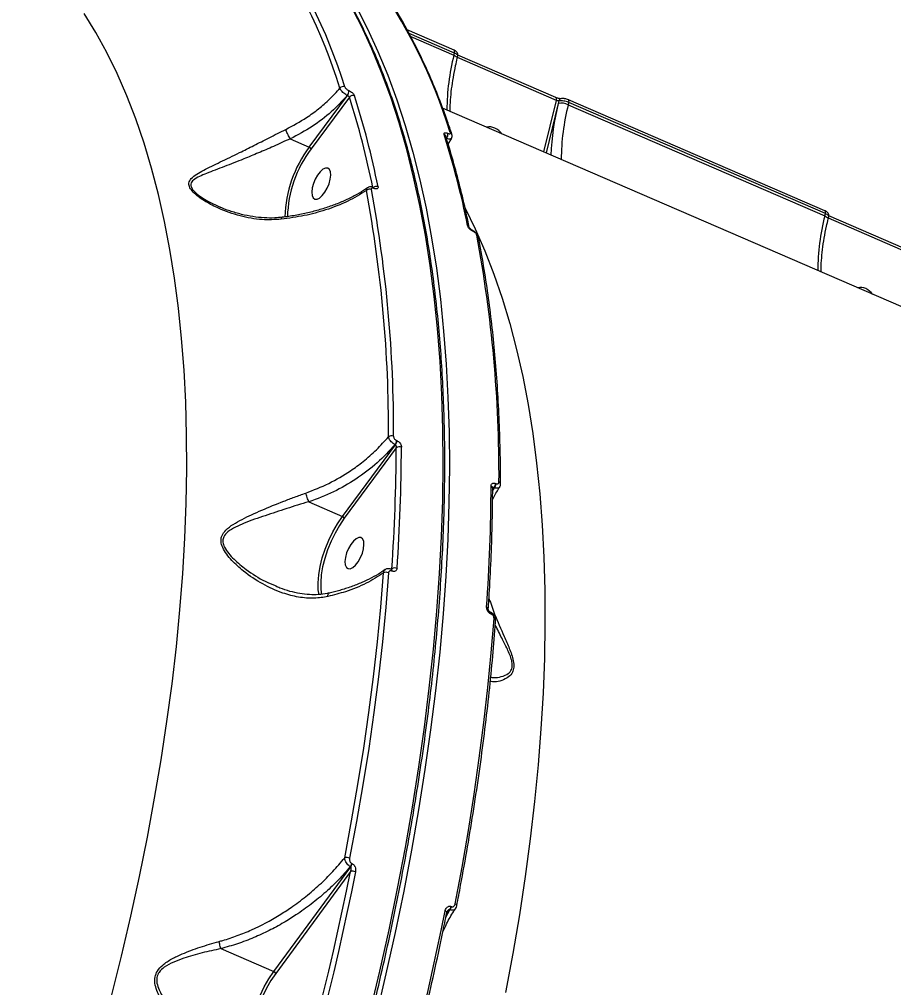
# Model space of a CAD drawing. Header units: millimetres. Extents: x -8092 to 6423, y -6886 to 5604.
# Drawn here: x 857.4 to 1090.9, y -2555 to -2296.5 of the extents above; entities that cross this region are included whole.
import ezdxf

# ---------------------------------------------------------------- set-up
doc = ezdxf.new("R2010")
doc.units = ezdxf.units.MM
for name, color, linetype in [('DIKOM_ОБЪЕКТ', 7, 'Continuous'), ('DIKOM_РАЗМЕР_ЗОНА', 7, 'Continuous'), ('DIKOM_РАЗМЕР_ОБЪЕКТА', 7, 'Continuous')]:
    doc.layers.add(name, color=color, linetype=linetype)
doc.styles.add('style1', font='arial.ttf', dxfattribs={"width": 0.8})
doc.dimstyles.new('1-50', dxfattribs={"dimtxt": 300, "dimasz": 200, "dimexe": 100, "dimexo": 0, "dimgap": 100, "dimtad": 1, "dimtxsty": 'style1', "dimcen": 200, "dimclrd": 7, "dimclre": 7, "dimclrt": 7, "dimadec": 1, "dimazin": 2, "dimtfac": 1, "dimtmove": 0, "dimatfit": 2, "dimfxl": 0, "dimlwd": 25, "dimlwe": 18, "dimarcsym": 0})

# ---------------------------------------------------------------- blocks, each defined once
blk = doc.blocks.new('*D9')
at = {"layer": 'Defpoints', "color": 0, "transparency": 16777216}
for p in [(-8092.06, -86.27), (4664.84, -1471.84), (4664.84, -6785.92)]:
    blk.add_point(p, dxfattribs=at)
at = {"layer": 'DIKOM_РАЗМЕР_ЗОНА', "color": 7, "lineweight": 18, "transparency": 16777216}
for p, q in [((-8092.06, -86.27), (-8092.06, -6885.92)), ((4664.84, -1471.84), (4664.84, -6885.92))]:
    blk.add_line(p, q, dxfattribs=at)
at = {"layer": 'DIKOM_РАЗМЕР_ЗОНА', "color": 7, "lineweight": 25, "transparency": 16777216}
blk.add_line((-7892.06, -6785.92), (4464.84, -6785.92), dxfattribs=at)
at = {"layer": 'DIKOM_РАЗМЕР_ЗОНА', "color": 7, "transparency": 16777216}
for points in [[(-7892.06, -6752.58), (-7892.06, -6819.25), (-8092.06, -6785.92)], [(4464.84, -6752.58), (4464.84, -6819.25), (4664.84, -6785.92)]]:
    blk.add_solid(points, dxfattribs=at)
at = {"layer": 'DIKOM_РАЗМЕР_ЗОНА', "color": 7, "transparency": 16777216, "insert": (-2159.84, -6532.75), "char_height": 300, "attachment_point": 5, "style": 'style1'}
blk.add_mtext('12760', dxfattribs=at)
blk = doc.blocks.new('*D10')
at = {"layer": 'Defpoints', "color": 0, "transparency": 16777216}
for p in [(-65.22, 5603.5), (2870.75, -5504.88), (6323.39, -5504.88)]:
    blk.add_point(p, dxfattribs=at)
at = {"layer": 'DIKOM_РАЗМЕР_ЗОНА', "color": 7, "lineweight": 18, "transparency": 16777216}
for p, q in [((-65.22, 5603.5), (6423.39, 5603.5)), ((2870.75, -5504.88), (6423.39, -5504.88))]:
    blk.add_line(p, q, dxfattribs=at)
at = {"layer": 'DIKOM_РАЗМЕР_ЗОНА', "color": 7, "lineweight": 25, "transparency": 16777216}
blk.add_line((6323.39, 5403.5), (6323.39, -5304.88), dxfattribs=at)
at = {"layer": 'DIKOM_РАЗМЕР_ЗОНА', "color": 7, "transparency": 16777216}
for points in [[(6290.06, 5403.5), (6356.72, 5403.5), (6323.39, 5603.5)], [(6290.06, -5304.88), (6356.72, -5304.88), (6323.39, -5504.88)]]:
    blk.add_solid(points, dxfattribs=at)
at = {"layer": 'DIKOM_РАЗМЕР_ЗОНА', "color": 7, "transparency": 16777216, "insert": (6070.22, 308.83), "char_height": 300, "attachment_point": 5, "rotation": 90, "style": 'style1'}
blk.add_mtext('11100', dxfattribs=at)
blk = doc.blocks.new('*D11')
at = {"layer": 'Defpoints', "color": 0, "transparency": 16777216}
for p in [(-6092.06, -310.77), (2568.27, -2361.54), (2568.27, -4925.78)]:
    blk.add_point(p, dxfattribs=at)
at = {"layer": 'DIKOM_РАЗМЕР_ОБЪЕКТА', "color": 7, "lineweight": 18, "transparency": 16777216}
for p, q in [((-6092.06, -310.77), (-6092.06, -5025.78)), ((2568.27, -2361.54), (2568.27, -5025.78))]:
    blk.add_line(p, q, dxfattribs=at)
at = {"layer": 'DIKOM_РАЗМЕР_ОБЪЕКТА', "color": 7, "lineweight": 25, "transparency": 16777216}
blk.add_line((-5892.06, -4925.78), (2368.27, -4925.78), dxfattribs=at)
at = {"layer": 'DIKOM_РАЗМЕР_ОБЪЕКТА', "color": 7, "transparency": 16777216}
for points in [[(-5892.06, -4892.44), (-5892.06, -4959.11), (-6092.06, -4925.78)], [(2368.27, -4892.44), (2368.27, -4959.11), (2568.27, -4925.78)]]:
    blk.add_solid(points, dxfattribs=at)
at = {"layer": 'DIKOM_РАЗМЕР_ОБЪЕКТА', "color": 7, "transparency": 16777216, "insert": (-2605.9, -4672.61), "char_height": 300, "attachment_point": 5, "style": 'style1'}
blk.add_mtext('8660', dxfattribs=at)
blk = doc.blocks.new('*D12')
at = {"layer": 'Defpoints', "color": 0, "transparency": 16777216}
for p in [(529.59, 4103.5), (2292.6, -3779.74), (5226.02, -3779.74)]:
    blk.add_point(p, dxfattribs=at)
at = {"layer": 'DIKOM_РАЗМЕР_ОБЪЕКТА', "color": 7, "lineweight": 18, "transparency": 16777216}
for p, q in [((529.59, 4103.5), (5326.02, 4103.5)), ((2292.6, -3779.74), (5326.02, -3779.74))]:
    blk.add_line(p, q, dxfattribs=at)
at = {"layer": 'DIKOM_РАЗМЕР_ОБЪЕКТА', "color": 7, "lineweight": 25, "transparency": 16777216}
blk.add_line((5226.02, 3903.5), (5226.02, -3579.74), dxfattribs=at)
at = {"layer": 'DIKOM_РАЗМЕР_ОБЪЕКТА', "color": 7, "transparency": 16777216}
for points in [[(5192.69, 3903.5), (5259.35, 3903.5), (5226.02, 4103.5)], [(5192.69, -3579.74), (5259.35, -3579.74), (5226.02, -3779.74)]]:
    blk.add_solid(points, dxfattribs=at)
at = {"layer": 'DIKOM_РАЗМЕР_ОБЪЕКТА', "color": 7, "transparency": 16777216, "insert": (4972.85, 245.42), "char_height": 300, "attachment_point": 5, "rotation": 90, "style": 'style1'}
blk.add_mtext('7880', dxfattribs=at)

msp = doc.modelspace()

# ---------------------------------------------------------------- linework, layer by layer
at = {"layer": 'DIKOM_ОБЪЕКТ', "color": 7, "linetype": 'Continuous', "lineweight": 15}
for p, q in [((973.467, -2304.701), (960.973, -2299.29)), ((973.588, -2305.449), (961.493, -2300.211)), ((961.934, -2301.072), (973.439, -2306.054)), ((973.439, -2306.054), (973.588, -2305.449)), ((974.346, -2306.871), (974.499, -2306.246)), ((1000.667, -2317.372), (974.508, -2306.043)), ((1000.787, -2318.119), (974.391, -2306.687)), ((945.325, -2315.441), (945.37, -2315.461)), ((934.782, -2330.582), (945.003, -2316.791)), ((945.522, -2317.231), (935.279, -2331.052)), ((945.003, -2316.791), (944.958, -2316.772)), ((997.417, -2331.862), (1000.787, -2318.119)), ((1001.289, -2318.905), (998.045, -2332.134)), ((1001.447, -2318.263), (1001.289, -2318.905)), ((1004.124, -2318.673), (1003.976, -2319.279)), ((1072.504, -2347.592), (1004.004, -2317.926)), ((1072.625, -2348.339), (1004.124, -2318.673)), ((1239.305, -2436.619), (970.413, -2320.167)), ((1003.976, -2319.279), (1072.476, -2348.945)), ((971.78, -2326.898), (971.826, -2326.918)), ((929.736, -2328.396), (934.782, -2330.582)), ((971.458, -2328.248), (971.413, -2328.229)), ((971.892, -2329.828), (972.843, -2328.234)), ((951.975, -2341.392), (951.909, -2341.364)), ((951.975, -2341.392), (951.984, -2341.396)), ((952.128, -2341.627), (952.062, -2341.598)), ((910.697, -2346.466), (910.988, -2346.609)), ((1072.476, -2348.945), (1072.625, -2348.339)), ((1073.383, -2349.762), (1073.536, -2349.136)), ((1099.824, -2361.01), (1073.428, -2349.578)), ((1099.704, -2360.262), (1073.545, -2348.934)), ((978.451, -2352.858), (978.385, -2352.83)), ((978.603, -2353.093), (978.538, -2353.064)), ((958.12, -2408.929), (958.186, -2408.958)), ((943.657, -2429.23), (957.79, -2410.062)), ((958.032, -2410.879), (944.155, -2429.699)), ((957.79, -2410.062), (957.724, -2410.034)), ((983.781, -2422.462), (984.266, -2421.528)), ((984.2, -2421.5), (983.786, -2422.062)), ((983.793, -2421.614), (983.792, -2421.589)), ((984.266, -2421.528), (984.2, -2421.5)), ((984.595, -2420.395), (984.661, -2420.424)), ((934.672, -2425.338), (943.657, -2429.23)), ((956.753, -2443.323), (956.707, -2443.304)), ((956.709, -2443.304), (956.854, -2443.184)), ((956.917, -2443.801), (956.872, -2443.782)), ((925.708, -2447.661), (925.951, -2447.765)), ((983.208, -2454.781), (983.162, -2454.761)), ((983.372, -2455.259), (983.327, -2455.239)), ((925.34, -2550.751), (945.887, -2522.758)), ((945.887, -2522.758), (945.802, -2522.721)), ((946.167, -2521.888), (946.252, -2521.925)), ((945.798, -2524.027), (925.838, -2551.22)), ((972.662, -2533.363), (972.747, -2533.4)), ((971.28, -2536.214), (972.383, -2534.232)), ((972.297, -2534.195), (971.458, -2535.339)), ((972.383, -2534.232), (972.297, -2534.195)), ((911.177, -2544.617), (925.34, -2550.751))]:
    msp.add_line(p, q, dxfattribs=at)
at = {"layer": 'DIKOM_ОБЪЕКТ', "color": 7, "linetype": 'Continuous', "lineweight": 15, "flags": 128}
for points in [[(951.001, -2561.823), (953.646, -2550.664), (956.107, -2539.575), (958.379, -2528.565), (960.462, -2517.644), (962.354, -2506.821), (964.053, -2496.105), (965.557, -2485.505), (966.866, -2475.029), (967.979, -2464.688), (968.893, -2454.489), (969.61, -2444.44), (970.128, -2434.552), (970.446, -2424.831), (970.564, -2415.286), (970.483, -2405.925), (970.202, -2396.756), (969.722, -2387.787), (969.042, -2379.025), (968.164, -2370.478), (967.089, -2362.152), (965.816, -2354.055), (964.348, -2346.194), (962.685, -2338.575), (960.83, -2331.205), (958.782, -2324.09), (956.545, -2317.235), (954.12, -2310.647), (951.509, -2304.331), (948.714, -2298.293), (945.738, -2292.538)], [(947.388, -2293.252), (950.365, -2299.008), (953.159, -2305.046), (955.77, -2311.362), (958.196, -2317.95), (960.433, -2324.804), (962.48, -2331.92), (964.336, -2339.29), (965.999, -2346.909), (967.467, -2354.77), (968.739, -2362.867), (969.815, -2371.193), (970.693, -2379.74), (971.372, -2388.502), (971.853, -2397.471), (972.134, -2406.64), (972.215, -2416.001), (972.096, -2425.546), (971.778, -2435.267), (971.261, -2445.155), (970.544, -2455.203), (969.629, -2465.403), (968.517, -2475.744), (967.208, -2486.219), (965.703, -2496.82), (964.004, -2507.536), (962.113, -2518.359), (960.03, -2529.28), (957.757, -2540.29), (955.297, -2551.379), (952.651, -2562.538)], [(881.956, -2557.346), (884.641, -2546.627), (887.142, -2535.97), (889.457, -2525.385), (891.582, -2514.882), (893.516, -2504.471), (895.258, -2494.161), (896.805, -2483.962), (898.157, -2473.884), (899.311, -2463.935), (900.268, -2454.126), (901.025, -2444.465), (901.583, -2434.96), (901.941, -2425.623), (902.098, -2416.459), (902.054, -2407.479), (901.81, -2398.691), (901.365, -2390.102), (900.721, -2381.722), (899.877, -2373.556), (898.834, -2365.614), (897.594, -2357.903), (896.157, -2350.429), (894.525, -2343.2), (892.7, -2336.223), (890.682, -2329.503), (888.475, -2323.048), (886.079, -2316.862), (883.498, -2310.953), (880.733, -2305.325), (877.788, -2299.984), (874.664, -2294.934)], [(973.439, -2306.054), (973.741, -2306.201), (973.992, -2306.354), (974.182, -2306.509), (974.303, -2306.66), (974.351, -2306.8), (974.346, -2306.871)], [(973.588, -2305.449), (973.621, -2305.277), (973.634, -2305.118), (973.627, -2304.977), (973.6, -2304.86), (973.553, -2304.771), (973.488, -2304.712), (973.467, -2304.701)], [(1000.787, -2318.119), (1000.821, -2317.947), (1000.834, -2317.787), (1000.827, -2317.646), (1000.799, -2317.529), (1000.751, -2317.439), (1000.686, -2317.381), (1000.667, -2317.372)], [(1004.124, -2318.673), (1004.158, -2318.502), (1004.171, -2318.343), (1004.163, -2318.202), (1004.136, -2318.085), (1004.089, -2317.995), (1004.024, -2317.936), (1003.999, -2317.924)], [(938.294, -2343.533), (938.994, -2342.635), (939.614, -2341.55), (940.103, -2340.367), (940.423, -2339.182), (940.547, -2338.09), (940.465, -2337.181), (940.184, -2336.527), (939.727, -2336.182), (939.13, -2336.173), (938.443, -2336.502), (937.72, -2337.142), (937.02, -2338.04), (936.4, -2339.125), (935.911, -2340.308), (935.591, -2341.493), (935.467, -2342.585), (935.549, -2343.494), (935.83, -2344.148), (936.287, -2344.493), (936.884, -2344.502), (937.572, -2344.173), (938.294, -2343.533)], [(976.448, -2346.869), (979.151, -2352.378), (981.732, -2358.288), (984.128, -2364.473), (986.335, -2370.928), (988.353, -2377.648), (990.178, -2384.626), (991.81, -2391.855), (993.247, -2399.328), (994.487, -2407.04), (995.53, -2414.982), (996.374, -2423.147), (997.018, -2431.528), (997.463, -2440.116), (997.707, -2448.905), (997.751, -2457.885), (997.594, -2467.048), (997.236, -2476.386), (996.678, -2485.89), (995.921, -2495.551), (994.964, -2505.361), (993.81, -2515.309), (992.458, -2525.388), (990.911, -2535.586), (989.169, -2545.896), (987.235, -2556.308)], [(1072.625, -2348.339), (1072.658, -2348.168), (1072.671, -2348.009), (1072.664, -2347.868), (1072.636, -2347.751), (1072.589, -2347.661), (1072.525, -2347.602), (1072.504, -2347.592)], [(1072.476, -2348.945), (1072.778, -2349.091), (1073.029, -2349.245), (1073.218, -2349.4), (1073.34, -2349.551), (1073.388, -2349.691), (1073.383, -2349.762)], [(937.406, -2450.153), (937.212, -2448.816), (937.16, -2446.913), (937.325, -2444.82), (937.704, -2442.586), (938.288, -2440.264), (939.063, -2437.908), (940.012, -2435.573), (941.111, -2433.313), (942.336, -2431.182), (943.657, -2429.23)], [(944.155, -2429.699), (942.874, -2431.592), (941.686, -2433.658), (940.62, -2435.849), (939.7, -2438.114), (938.948, -2440.398), (938.382, -2442.65), (938.015, -2444.815), (937.854, -2446.845), (937.905, -2448.691), (938.097, -2450.007)], [(947.17, -2442.181), (947.869, -2441.282), (948.489, -2440.198), (948.979, -2439.015), (949.298, -2437.83), (949.422, -2436.738), (949.34, -2435.829), (949.059, -2435.175), (948.602, -2434.83), (948.005, -2434.821), (947.318, -2435.15), (946.595, -2435.79), (945.895, -2436.689), (945.275, -2437.773), (944.786, -2438.956), (944.466, -2440.141), (944.342, -2441.233), (944.424, -2442.142), (944.705, -2442.796), (945.162, -2443.141), (945.759, -2443.149), (946.447, -2442.821), (947.17, -2442.181)], [(944.265, -2520.364), (946.116, -2510.527), (947.81, -2500.771), (949.347, -2491.103), (950.725, -2481.528), (951.945, -2472.054), (953.004, -2462.687), (953.902, -2453.434), (954.639, -2444.301)], [(955.983, -2444.252), (955.244, -2453.405), (954.344, -2462.679), (953.282, -2472.066), (952.06, -2481.561), (950.679, -2491.157), (949.138, -2500.847), (947.44, -2510.624), (945.586, -2520.483)], [(973.745, -2532.678), (975.599, -2522.82), (977.298, -2513.042), (978.838, -2503.352), (980.22, -2493.756), (981.442, -2484.261), (982.503, -2474.874), (983.404, -2465.6), (984.142, -2456.447)], [(936.025, -2566.723), (937.396, -2561.333), (938.725, -2555.955), (940.011, -2550.593), (941.255, -2545.245), (942.455, -2539.913), (943.613, -2534.599), (944.727, -2529.303), (945.798, -2524.027)], [(947.159, -2524.134), (946.086, -2529.424), (944.969, -2534.732), (943.808, -2540.059), (942.605, -2545.403), (941.358, -2550.764), (940.069, -2556.14), (938.737, -2561.529), (937.363, -2566.933)], [(974.19, -2533.126), (974.191, -2533.07), (974.163, -2532.99), (974.102, -2532.908), (974.01, -2532.827), (973.889, -2532.749), (973.745, -2532.678)], [(961.297, -2577.298), (962.671, -2571.895), (964.003, -2566.505), (965.292, -2561.129), (966.539, -2555.769), (967.742, -2550.424), (968.902, -2545.097), (970.019, -2539.789), (971.093, -2534.5)], [(971.538, -2534.945), (971.541, -2534.908), (971.519, -2534.826), (971.461, -2534.741), (971.368, -2534.656), (971.243, -2534.574), (971.093, -2534.5)], [(919.37, -2572.719), (919.163, -2572.006), (918.894, -2570.337), (918.842, -2568.434), (919.007, -2566.341), (919.386, -2564.107), (919.97, -2561.785), (920.745, -2559.429), (921.694, -2557.094), (922.793, -2554.835), (924.018, -2552.704), (925.34, -2550.751)], [(925.838, -2551.22), (924.556, -2553.113), (923.369, -2555.179), (922.302, -2557.37), (921.383, -2559.634), (920.631, -2561.919), (920.065, -2564.17), (919.697, -2566.336), (919.537, -2568.366), (919.587, -2570.211), (919.848, -2571.83), (920.313, -2573.184), (920.36, -2573.284)]]:
    msp.add_lwpolyline(points, dxfattribs=at)
at = {"layer": 'DIKOM_ОБЪЕКТ', "color": 7, "linetype": 'Continuous', "lineweight": 15}
for centre, radius, start, end in [((801.586, -2359.056), 148.155, 17.35938, 35.64394), ((802.589, -2358.82), 148.486, 17.35952, 35.64369), ((830.755, -2371.012), 148.478, 17.35909, 35.64412), ((1030.572, -2320.795), 59.003, 165.53302, 179.87699), ((943.887, -2315.607), 1.17, 68.74331, 139.82136), ((943.601, -2315.681), 1.74, 321.20193, 7.93631), ((943.647, -2315.701), 1.74, 321.20405, 7.92892), ((946.456, -2317.934), 1.168, 68.61051, 143.05995), ((727.305, -2386.547), 228.961, 11.34963, 17.62212), ((728.176, -2386.319), 229.476, 11.34947, 17.62279), ((1064.545, -2334.914), 65.25, 165.79732, 178.04832), ((1002.032, -2323.401), 4.557, 64.75219, 99.3829), ((1002.251, -2318.443), 0.824, 107.2485, 167.36264), ((1061.105, -2334.019), 59, 165.53263, 179.87715), ((970.057, -2327.138), 1.74, 321.20193, 7.93631), ((970.103, -2327.158), 1.74, 321.19623, 7.93674), ((972.199, -2327.388), 0.728, 19.10799, 68.16074), ((982.97, -2328.618), 3.433, 65.86694, 102.95343), ((982.391, -2329.767), 4.718, 35.67691, 65.1513), ((752.085, -2396.691), 229.502, 11.34982, 17.62244), ((970.548, -2327.885), 0.726, 18.96431, 68.27479), ((960.999, -2350.176), 32.729, 143.22642, 178.34476), ((960.399, -2349.939), 31.428, 143.06196, 178.655), ((950.924, -2343.046), 1.232, 68.11578, 135.20265), ((609.377, -2405.962), 346.592, 359.67728, 10.6046), ((609.968, -2405.827), 347.347, 359.67713, 10.6048), ((952.707, -2342.309), 1.237, 68.29096, 130.14256), ((951.767, -2341.623), 0.296, 4.80796, 60.78651), ((951.829, -2341.653), 0.3, 5.01687, 58.80176), ((1129.617, -2363.686), 59.012, 165.53453, 179.87617), ((976.854, -2352.174), 0.693, 12.85095, 69.40345), ((978.244, -2353.089), 0.295, 4.75272, 61.58864), ((978.308, -2353.118), 0.296, 4.79419, 60.57554), ((638.153, -2418.02), 347.322, 359.67672, 10.60521), ((979.297, -2354.749), 0.695, 13.47044, 69.35931), ((1082.007, -2371.509), 3.433, 65.86694, 102.95343), ((1081.587, -2372.465), 4.477, 34.86163, 65.96295), ((956.755, -2409.075), 1.405, 66.73613, 124.26804), ((956.098, -2408.829), 2.024, 323.46062, 357.15026), ((956.165, -2408.857), 2.023, 323.45718, 357.15369), ((466.468, -2409.128), 491.567, 356.02731, 359.79599), ((958.865, -2411.982), 1.383, 66.26843, 127.05658), ((466.572, -2408.959), 492.853, 356.02787, 359.7957), ((985.296, -2420.566), 0.612, 6.22401, 73.5985), ((490.506, -2419.324), 492.853, 356.02787, 359.7957), ((983.165, -2421.683), 0.631, 7.21073, 72.40555), ((982.574, -2420.295), 2.024, 323.46062, 357.15026), ((982.64, -2420.323), 2.023, 323.45718, 357.15369), ((943.314, -2430.093), 0.929, 25.1033, 68.31506), ((956.427, -2443.667), 0.459, 345.52142, 52.33152), ((956.476, -2443.686), 0.455, 345.35423, 53.04029), ((957.628, -2444.454), 1.487, 65.6563, 121.36578), ((955.362, -2445.653), 1.533, 66.09071, 118.09621), ((982.035, -2454.025), 0.578, 4.90757, 75.97957), ((982.886, -2455.124), 0.456, 345.39621, 52.93967), ((982.926, -2455.144), 0.461, 345.60861, 51.79331), ((983.998, -2457.011), 0.583, 5.38467, 75.66554), ((944.757, -2522.292), 1.99, 65.37876, 104.30513), ((944.04, -2521.453), 2.171, 324.2544, 348.42489), ((944.128, -2521.491), 2.168, 324.24363, 348.44942), ((946.336, -2525.884), 1.933, 64.79966, 106.14427), ((970.536, -2532.927), 2.17, 324.24558, 348.42165), ((970.623, -2532.965), 2.168, 324.24402, 348.43697), ((924.997, -2551.613), 0.928, 25.10164, 68.35265)]:
    msp.add_arc(centre, radius, start, end, dxfattribs=at)
for points, knots in [([(875.464, -2763.97), (876.377, -2762.188), (879.023, -2757.017), (883.321, -2748.387), (888.317, -2738.058), (893.195, -2727.648), (897.954, -2717.169), (902.59, -2706.627), (907.098, -2696.031), (911.476, -2685.387), (915.72, -2674.706), (919.828, -2663.993), (923.795, -2653.258), (927.62, -2642.508), (931.299, -2631.752), (934.83, -2620.997), (938.209, -2610.253), (941.434, -2599.525), (944.503, -2588.824), (947.414, -2578.156), (950.164, -2567.53), (952.752, -2556.954), (955.174, -2546.436), (957.43, -2535.983), (959.518, -2525.604), (961.436, -2515.306), (963.183, -2505.097), (964.756, -2494.985), (966.157, -2484.977), (967.382, -2475.08), (968.431, -2465.303), (969.304, -2455.652), (969.999, -2446.134), (970.517, -2436.757), (970.856, -2427.529), (971.016, -2418.454), (970.998, -2409.542), (970.8, -2400.797), (970.424, -2392.227), (969.869, -2383.839), (969.136, -2375.637), (968.226, -2367.63), (967.138, -2359.822), (965.873, -2352.219), (964.433, -2344.827), (962.819, -2337.652), (961.03, -2330.7), (959.07, -2323.975), (956.938, -2317.482), (954.638, -2311.228), (952.169, -2305.216), (949.535, -2299.451), (946.736, -2293.937), (943.776, -2288.68), (940.656, -2283.684), (937.381, -2278.948), (933.945, -2274.493), (930.858, -2270.829), (928.855, -2268.763), (928.106, -2267.99)], [0, 0, 0, 0, 0.0093745, 0.0271863, 0.0449982, 0.0628103, 0.0806223, 0.0984341, 0.1162461, 0.1340579, 0.1518697, 0.1696817, 0.1874938, 0.205306, 0.2231182, 0.2409305, 0.2587432, 0.2765562, 0.2943691, 0.3121826, 0.3299962, 0.34781, 0.3656246, 0.3834392, 0.4012543, 0.4190698, 0.4368861, 0.4547026, 0.4725197, 0.4903375, 0.5081561, 0.5259751, 0.5437949, 0.5616157, 0.5794368, 0.5972593, 0.6150822, 0.6329063, 0.6507312, 0.6685569, 0.6863837, 0.7042114, 0.7220397, 0.739869, 0.7576987, 0.7755291, 0.7933594, 0.8111899, 0.8290198, 0.8468486, 0.8646758, 0.8825006, 0.9003224, 0.9181399, 0.9359523, 0.9537586, 0.9715573, 0.9893479, 1, 1, 1, 1]), ([(972.887, -2327.146), (972.508, -2326.015), (971.409, -2322.733), (969.462, -2317.48), (966.989, -2311.474), (964.349, -2305.718), (961.545, -2300.213), (958.58, -2294.964), (955.51, -2290.065), (953.193, -2286.715), (951.932, -2285.005), (951.735, -2284.738)], [0, 0, 0, 0, 0.06883261, 0.19964167, 0.33044223, 0.46122743, 0.59198816, 0.72271873, 0.85341141, 0.97712084, 1, 1, 1, 1]), ([(974.498, -2306.249), (974.498, -2306.248), (974.559, -2306.118), (974.535, -2305.839), (974.434, -2305.493), (974.241, -2305.209), (973.953, -2304.952), (973.687, -2304.792), (973.489, -2304.713), (973.464, -2304.703)], [0, 0, 0, 0, 0.0015972, 0.2008893, 0.3621948, 0.518963, 0.6988333, 0.9624073, 1, 1, 1, 1]), ([(974.48, -2306.24), (974.49, -2306.226), (974.542, -2306.152), (974.416, -2305.963), (974.113, -2305.701), (973.763, -2305.533), (973.588, -2305.449)], [0, 0, 0, 0, 0.0719624, 0.3813307, 0.6906179, 1, 1, 1, 1]), ([(972.44, -2321.045), (972.439, -2320.956), (972.43, -2319.982), (972.525, -2318.006), (972.799, -2315.069), (973.254, -2311.991), (973.783, -2309.243), (974.193, -2307.517), (974.346, -2306.871)], [0, 0, 0, 0, 0.0214372, 0.2333912, 0.4458929, 0.65898, 0.8725591, 1, 1, 1, 1]), ([(928.544, -2325.84), (930.438, -2324.83), (933.523, -2323.185), (937.344, -2320.359), (940.354, -2317.762), (942.103, -2315.834), (942.993, -2314.852)], [0, 0, 0, 0, 0.3422118, 0.5572662, 0.7746068, 1, 1, 1, 1]), ([(944.958, -2316.772), (944.836, -2316.709), (944.531, -2316.551), (944.034, -2316.196), (943.546, -2315.741), (943.164, -2315.264), (943.05, -2314.99), (942.993, -2314.852)], [0, 0, 0, 0, 0.14239091, 0.35728355, 0.57165792, 0.78574375, 1, 1, 1, 1]), ([(944.311, -2314.517), (944.341, -2314.584), (944.401, -2314.719), (944.599, -2314.949), (944.85, -2315.168), (945.106, -2315.338), (945.262, -2315.412), (945.325, -2315.441)], [0, 0, 0, 0, 0.2143304, 0.4284589, 0.6429312, 0.8577075, 1, 1, 1, 1]), ([(945.37, -2315.461), (945.463, -2315.504), (945.696, -2315.614), (946.077, -2315.866), (946.454, -2316.194), (946.749, -2316.541), (946.838, -2316.744), (946.882, -2316.846)], [0, 0, 0, 0, 0.1407865, 0.3552881, 0.5700252, 0.7849313, 1, 1, 1, 1]), ([(944.958, -2316.772), (943.578, -2318.257), (940.785, -2321.265), (935.64, -2325.22), (931.716, -2327.331), (929.736, -2328.396)], [0, 0, 0, 0, 0.3257249, 0.6596821, 1, 1, 1, 1]), ([(945.522, -2317.231), (945.506, -2317.2), (945.473, -2317.137), (945.37, -2317.028), (945.241, -2316.923), (945.112, -2316.842), (945.034, -2316.806), (945.003, -2316.791)], [0, 0, 0, 0, 0.2152033, 0.4300019, 0.6447864, 0.8591844, 1, 1, 1, 1]), ([(1002.023, -2317.652), (1002.024, -2317.652), (1002.034, -2317.649), (1001.996, -2317.657), (1001.911, -2317.659), (1001.733, -2317.651), (1001.473, -2317.615), (1001.148, -2317.542), (1000.857, -2317.452), (1000.719, -2317.391), (1000.674, -2317.371)], [0, 0, 0, 0, 0.0058383, 0.0949975, 0.2005431, 0.3369432, 0.5006233, 0.6918397, 0.8977207, 1, 1, 1, 1]), ([(1001.447, -2318.263), (1001.414, -2318.265), (1001.35, -2318.268), (1001.205, -2318.248), (1001.044, -2318.21), (1000.899, -2318.165), (1000.819, -2318.132), (1000.787, -2318.119)], [0, 0, 0, 0, 0.2154488, 0.4306488, 0.6453382, 0.8596277, 1, 1, 1, 1]), ([(1004.124, -2318.673), (1003.998, -2318.622), (1003.679, -2318.493), (1003.092, -2318.329), (1002.441, -2318.216), (1001.848, -2318.183), (1001.581, -2318.236), (1001.447, -2318.263)], [0, 0, 0, 0, 0.1407337, 0.3554546, 0.5702681, 0.7851466, 1, 1, 1, 1]), ([(1003.13, -2317.672), (1003.044, -2317.653), (1002.733, -2317.586), (1002.364, -2317.558), (1002.092, -2317.656), (1002.014, -2317.685)], [0, 0, 0, 0, 0.2136997, 0.7745808, 1, 1, 1, 1]), ([(1003.997, -2317.929), (1003.835, -2317.862), (1003.557, -2317.746), (1003.255, -2317.694), (1003.13, -2317.672)], [0, 0, 0, 0, 0.58554038, 1, 1, 1, 1]), ([(927.292, -2349.85), (925.598, -2349.937), (921.906, -2350.124), (916.252, -2349.072), (911.234, -2347.323), (907.699, -2345.505), (905.538, -2344.096), (904.101, -2342.932), (903.022, -2341.707), (902.669, -2340.797), (902.678, -2339.851), (903.254, -2338.873), (904.707, -2337.799), (907.235, -2336.384), (911.015, -2334.577), (915.596, -2332.358), (920.006, -2330.156), (924.159, -2328.033), (927.044, -2326.59), (928.544, -2325.84)], [0, 0, 0, 0, 0.0790195, 0.1721792, 0.2680588, 0.3287289, 0.3610589, 0.3938989, 0.4223305, 0.4513179, 0.4599424, 0.4989916, 0.5446036, 0.5914348, 0.6876187, 0.7865807, 0.8546761, 0.9244451, 1, 1, 1, 1]), ([(929.731, -2328.393), (929.632, -2328.226), (929.434, -2327.891), (929.123, -2327.279), (928.845, -2326.672), (928.663, -2326.212), (928.577, -2325.955), (928.551, -2325.863), (928.544, -2325.84)], [0, 0, 0, 0, 0.2127363, 0.4254019, 0.6381242, 0.8507832, 0.9619003, 1, 1, 1, 1]), ([(970.816, -2327.211), (970.799, -2327.121), (970.765, -2326.942), (970.897, -2326.78), (971.149, -2326.724), (971.464, -2326.774), (971.69, -2326.863), (971.78, -2326.898)], [0, 0, 0, 0, 0.2150579, 0.430004, 0.6447246, 0.8592455, 1, 1, 1, 1]), ([(971.826, -2326.918), (971.886, -2326.942), (972.039, -2327.002), (972.25, -2327.034), (972.418, -2326.997), (972.505, -2326.89), (972.482, -2326.771), (972.47, -2326.712)], [0, 0, 0, 0, 0.1422459, 0.3570718, 0.5715272, 0.7856561, 1, 1, 1, 1]), ([(929.731, -2328.393), (929.73, -2328.393), (928.213, -2328.962), (925.391, -2330.366), (921.203, -2332.139), (916.775, -2333.994), (912.044, -2335.827), (908.129, -2337.263), (905.421, -2338.408), (903.871, -2339.261), (903.196, -2340.107), (903.15, -2340.871), (903.299, -2341.328), (903.747, -2342.041), (904.563, -2342.898), (906.004, -2343.976), (908.05, -2345.244), (909.68, -2345.997), (910.697, -2346.466)], [0, 0, 0, 0, 0.0000441, 0.1051301, 0.20098, 0.2991558, 0.4348061, 0.5739302, 0.6369002, 0.700926, 0.7519899, 0.7629846, 0.791417, 0.7999356, 0.8370173, 0.8808096, 0.92564, 1, 1, 1, 1]), ([(929.736, -2328.396), (929.735, -2328.396), (929.733, -2328.395), (929.732, -2328.393), (929.731, -2328.393)], [0, 0, 0, 0, 0.6131078, 1, 1, 1, 1]), ([(977.528, -2352.012), (977.262, -2350.732), (976.491, -2347.02), (975.078, -2341.046), (973.259, -2334.185), (971.905, -2329.816), (971.234, -2327.649)], [0, 0, 0, 0, 0.1498887, 0.4347995, 0.7197198, 1, 1, 1, 1]), ([(972.761, -2328.183), (972.731, -2328.238), (972.653, -2328.378), (972.322, -2328.446), (971.894, -2328.402), (971.583, -2328.292), (971.458, -2328.248)], [0, 0, 0, 0, 0.1971195, 0.4982395, 0.8000203, 1, 1, 1, 1]), ([(972.765, -2328.211), (972.775, -2328.2), (972.885, -2328.079), (972.954, -2327.773), (972.968, -2327.418), (972.901, -2327.227), (972.875, -2327.153)], [0, 0, 0, 0, 0.0397841, 0.4368648, 0.7820657, 1, 1, 1, 1]), ([(935.279, -2331.052), (935.276, -2331.041), (935.268, -2331.019), (935.24, -2330.96), (935.177, -2330.87), (935.062, -2330.756), (934.924, -2330.652), (934.83, -2330.605), (934.782, -2330.582)], [0, 0, 0, 0, 0.0703019, 0.1415008, 0.3561158, 0.5707735, 0.7854393, 1, 1, 1, 1]), ([(950.049, -2342.178), (948.452, -2343.164), (945.213, -2345.163), (939.514, -2347.354), (933.511, -2348.989), (929.381, -2349.561), (927.292, -2349.85)], [0, 0, 0, 0, 0.2625654, 0.5326641, 0.7636498, 1, 1, 1, 1]), ([(950.337, -2341.414), (949.998, -2341.657), (948.923, -2342.429), (946.847, -2343.611), (944.14, -2344.949), (941.209, -2346.142), (938.106, -2347.183), (934.856, -2348.064), (931.48, -2348.756), (929.029, -2349.172), (927.689, -2349.302), (927.535, -2349.317)], [0, 0, 0, 0, 0.06097, 0.1932064, 0.3256337, 0.4583065, 0.5909406, 0.7220967, 0.8528091, 0.9831252, 1, 1, 1, 1]), ([(950.049, -2342.178), (950.056, -2342.057), (950.07, -2341.785), (950.189, -2341.532), (950.333, -2341.464), (950.36, -2341.451)], [0, 0, 0, 0, 0.396112, 0.886987, 1, 1, 1, 1]), ([(951.909, -2341.372), (951.868, -2341.352), (951.623, -2341.232), (951.196, -2341.167), (950.693, -2341.223), (950.465, -2341.381), (950.377, -2341.441)], [0, 0, 0, 0, 0.0807989, 0.4902984, 0.8050792, 1, 1, 1, 1]), ([(952.062, -2341.598), (951.975, -2341.567), (951.8, -2341.503), (951.585, -2341.507), (951.434, -2341.584), (951.363, -2341.723), (951.377, -2341.848), (951.383, -2341.903)], [0, 0, 0, 0, 0.2040061, 0.4080462, 0.6135587, 0.8265884, 1, 1, 1, 1]), ([(952.14, -2341.444), (952.136, -2341.444), (952.128, -2341.444), (952.03, -2341.417), (951.924, -2341.37), (951.852, -2341.331), (951.83, -2341.318)], [0, 0, 0, 0, 0.2743556, 0.568615, 0.8672544, 1, 1, 1, 1]), ([(953.164, -2341.16), (953.174, -2341.245), (953.195, -2341.436), (953.085, -2341.647), (952.853, -2341.765), (952.525, -2341.77), (952.26, -2341.675), (952.128, -2341.627)], [0, 0, 0, 0, 0.17418531, 0.38957193, 0.59580786, 0.79784997, 1, 1, 1, 1]), ([(927.527, -2349.3), (926.877, -2349.373), (925.282, -2349.55), (922.684, -2349.498), (919.717, -2349.192), (916.64, -2348.578), (913.634, -2347.672), (911.622, -2346.955), (910.712, -2346.502), (910.686, -2346.489)], [0, 0, 0, 0, 0.1127603, 0.2764627, 0.4494624, 0.6306471, 0.8205453, 0.9947888, 1, 1, 1, 1]), ([(1073.535, -2349.14), (1073.535, -2349.139), (1073.595, -2349.009), (1073.572, -2348.729), (1073.471, -2348.384), (1073.278, -2348.1), (1072.989, -2347.843), (1072.724, -2347.683), (1072.526, -2347.604), (1072.501, -2347.594)], [0, 0, 0, 0, 0.0016043, 0.2009934, 0.3621878, 0.5189576, 0.69883, 0.9624068, 1, 1, 1, 1]), ([(927.292, -2349.85), (927.301, -2349.799), (927.325, -2349.651), (927.396, -2349.443), (927.472, -2349.306), (927.532, -2349.334), (927.536, -2349.336)], [0, 0, 0, 0, 0.1673196, 0.4858869, 0.9625688, 1, 1, 1, 1]), ([(1071.476, -2363.936), (1071.476, -2363.847), (1071.467, -2362.872), (1071.562, -2360.897), (1071.835, -2357.959), (1072.29, -2354.882), (1072.82, -2352.134), (1073.23, -2350.408), (1073.383, -2349.762)], [0, 0, 0, 0, 0.0214372, 0.2333905, 0.4459062, 0.658992, 0.8725579, 1, 1, 1, 1]), ([(1073.517, -2349.131), (1073.526, -2349.117), (1073.578, -2349.042), (1073.453, -2348.853), (1073.15, -2348.591), (1072.8, -2348.423), (1072.625, -2348.339)], [0, 0, 0, 0, 0.0720028, 0.3813762, 0.6906944, 1, 1, 1, 1]), ([(978.538, -2353.064), (978.465, -2353.03), (978.251, -2352.929), (977.886, -2352.676), (977.505, -2352.305), (977.213, -2351.895), (977.136, -2351.649), (977.098, -2351.525)], [0, 0, 0, 0, 0.1083253, 0.320449, 0.543041, 0.7715352, 1, 1, 1, 1]), ([(978.383, -2352.828), (978.379, -2352.827), (978.332, -2352.809), (978.203, -2352.738), (978.013, -2352.608), (977.816, -2352.434), (977.66, -2352.252), (977.561, -2352.101), (977.528, -2352.012), (977.53, -2352.019), (977.53, -2352.021)], [0, 0, 0, 0, 0.01262557, 0.14392626, 0.28831891, 0.4508802, 0.624463, 0.77555184, 0.93493044, 1, 1, 1, 1]), ([(979.953, -2354.591), (979.947, -2354.531), (979.921, -2354.288), (979.679, -2353.852), (979.22, -2353.325), (978.754, -2352.967), (978.486, -2352.883), (978.449, -2352.872)], [0, 0, 0, 0, 0.0797993, 0.3253541, 0.637256, 0.9495541, 1, 1, 1, 1]), ([(979.542, -2354.099), (979.517, -2354.018), (979.468, -2353.856), (979.278, -2353.588), (979.03, -2353.346), (978.792, -2353.182), (978.652, -2353.116), (978.603, -2353.093)], [0, 0, 0, 0, 0.2288377, 0.4578568, 0.6785073, 0.8883379, 1, 1, 1, 1]), ([(985.904, -2420.502), (985.896, -2418.944), (985.873, -2414.423), (985.697, -2407.068), (985.319, -2398.501), (984.76, -2390.116), (984.024, -2381.919), (983.109, -2373.915), (982.016, -2366.113), (980.951, -2359.691), (980.225, -2355.904), (979.973, -2354.587)], [0, 0, 0, 0, 0.0652736, 0.1893408, 0.3134157, 0.4374971, 0.5615836, 0.685677, 0.8097771, 0.9338808, 1, 1, 1, 1]), ([(933.87, -2422.962), (935.943, -2422.154), (940.141, -2420.517), (945.204, -2417.522), (949.409, -2414.438), (952.856, -2411.426), (954.923, -2409.09), (955.963, -2407.914)], [0, 0, 0, 0, 0.2398792, 0.485875, 0.6394219, 0.8185455, 1, 1, 1, 1]), ([(957.724, -2410.034), (957.63, -2409.985), (957.358, -2409.843), (956.904, -2409.494), (956.438, -2408.987), (956.086, -2408.424), (956.004, -2408.083), (955.963, -2407.914)], [0, 0, 0, 0, 0.1131859, 0.3259481, 0.5479782, 0.7754335, 1, 1, 1, 1]), ([(957.31, -2407.784), (957.32, -2407.881), (957.339, -2408.076), (957.489, -2408.387), (957.708, -2408.659), (957.932, -2408.838), (958.071, -2408.906), (958.12, -2408.929)], [0, 0, 0, 0, 0.2288482, 0.4579233, 0.6785572, 0.888347, 1, 1, 1, 1]), ([(958.186, -2408.958), (958.257, -2408.993), (958.469, -2409.095), (958.814, -2409.371), (959.149, -2409.791), (959.379, -2410.269), (959.408, -2410.567), (959.422, -2410.716)], [0, 0, 0, 0, 0.1082734, 0.3204195, 0.5430387, 0.7715805, 1, 1, 1, 1]), ([(957.724, -2410.034), (956.188, -2411.688), (953.076, -2415.039), (947.452, -2419.241), (941.309, -2422.82), (936.902, -2424.492), (934.672, -2425.338)], [0, 0, 0, 0, 0.25165518, 0.5098575, 0.75187087, 1, 1, 1, 1]), ([(958.032, -2410.879), (958.047, -2410.802), (958.077, -2410.654), (958.056, -2410.428), (957.99, -2410.247), (957.912, -2410.147), (957.849, -2410.093), (957.814, -2410.074), (957.79, -2410.062)], [0, 0, 0, 0, 0.25548562, 0.49889373, 0.71669829, 0.86155315, 0.90703847, 1, 1, 1, 1]), ([(984.661, -2420.424), (984.75, -2420.454), (984.927, -2420.515), (985.163, -2420.489), (985.345, -2420.377), (985.452, -2420.199), (985.464, -2420.048), (985.469, -2419.98)], [0, 0, 0, 0, 0.20397831, 0.40802776, 0.61353326, 0.8265654, 1, 1, 1, 1]), ([(982.611, -2453.976), (982.72, -2452.316), (983.036, -2447.504), (983.42, -2439.65), (983.719, -2430.504), (983.767, -2424.554), (983.791, -2421.604)], [0, 0, 0, 0, 0.1498931, 0.4347641, 0.7196496, 1, 1, 1, 1]), ([(983.356, -2421.081), (983.365, -2420.977), (983.384, -2420.742), (983.552, -2420.468), (983.832, -2420.299), (984.192, -2420.258), (984.461, -2420.35), (984.595, -2420.395)], [0, 0, 0, 0, 0.1741316, 0.3895402, 0.5957864, 0.7978685, 1, 1, 1, 1]), ([(983.752, -2424.811), (983.873, -2424.546), (984.411, -2423.368), (985.122, -2422.232), (985.672, -2421.351)], [0, 0, 0, 0, 0.2250305, 1, 1, 1, 1]), ([(984.2, -2421.5), (984.161, -2421.488), (984.114, -2421.473), (984.017, -2421.478), (983.906, -2421.512), (983.827, -2421.589), (983.785, -2421.629)], [0, 0, 0, 0, 0.2530166, 0.3074054, 0.634914, 1, 1, 1, 1]), ([(985.648, -2421.337), (985.625, -2421.384), (985.551, -2421.54), (985.255, -2421.664), (984.806, -2421.699), (984.446, -2421.585), (984.266, -2421.528)], [0, 0, 0, 0, 0.1261147, 0.4166988, 0.7080016, 1, 1, 1, 1]), ([(985.649, -2421.335), (985.695, -2421.273), (985.844, -2421.07), (985.917, -2420.765), (985.893, -2420.545), (985.889, -2420.501)], [0, 0, 0, 0, 0.25835922, 0.84932672, 1, 1, 1, 1]), ([(939.768, -2450.599), (938.563, -2450.795), (935.975, -2451.216), (931.908, -2450.837), (927.248, -2449.631), (922.243, -2447.355), (917.679, -2444.312), (914.547, -2441.492), (912.711, -2439.315), (911.659, -2437.62), (911.281, -2436.341), (911.225, -2435.266), (911.465, -2434.116), (912.598, -2432.641), (914.478, -2431.266), (917.633, -2429.516), (922.113, -2427.5), (926.931, -2425.54), (930.909, -2424.017), (932.879, -2423.315), (933.87, -2422.962)], [0, 0, 0, 0, 0.0590551, 0.1267716, 0.1965298, 0.2899969, 0.3861929, 0.4527699, 0.4864309, 0.5209054, 0.5489141, 0.554252, 0.5800478, 0.6152124, 0.6617355, 0.7094941, 0.8061413, 0.905606, 0.9525555, 1, 1, 1, 1]), ([(934.67, -2425.337), (934.605, -2425.156), (934.475, -2424.793), (934.253, -2424.145), (934.066, -2423.58), (933.941, -2423.192), (933.888, -2423.021), (933.87, -2422.962)], [0, 0, 0, 0, 0.2487749, 0.4975451, 0.7463655, 0.9127051, 1, 1, 1, 1]), ([(934.67, -2425.337), (934.67, -2425.337), (932.66, -2425.783), (928.712, -2427.185), (922.887, -2428.991), (918.353, -2430.599), (915.073, -2432.026), (913.149, -2433.138), (911.951, -2434.407), (911.701, -2435.441), (911.765, -2436.407), (912.174, -2437.577), (913.266, -2439.13), (915.169, -2441.161), (918.38, -2443.763), (922.076, -2446.2), (924.813, -2447.301), (925.708, -2447.661)], [0, 0, 0, 0, 0.0000227, 0.1275437, 0.2584477, 0.3927636, 0.4544905, 0.5172419, 0.561564, 0.5930652, 0.5995741, 0.6341754, 0.6774738, 0.7224943, 0.8114676, 0.9383228, 1, 1, 1, 1]), ([(934.672, -2425.338), (934.671, -2425.338), (934.671, -2425.338), (934.67, -2425.337), (934.67, -2425.337), (934.67, -2425.337)], [0, 0, 0, 0, 0.4606881, 0.8667406, 1, 1, 1, 1]), ([(956.709, -2443.305), (956.708, -2443.304), (956.51, -2443.188), (956.074, -2443.125), (955.497, -2443.17), (955.21, -2443.361), (955.091, -2443.441)], [0, 0, 0, 0, 0.0013449, 0.3943641, 0.7498325, 1, 1, 1, 1]), ([(956.852, -2443.352), (956.849, -2443.354), (956.844, -2443.357), (956.775, -2443.33), (956.749, -2443.32)], [0, 0, 0, 0, 0.6275882, 1, 1, 1, 1]), ([(956.797, -2443.338), (956.804, -2443.331), (956.839, -2443.292), (956.847, -2443.233), (956.854, -2443.184)], [0, 0, 0, 0, 0.1951553, 1, 1, 1, 1]), ([(958.241, -2443.099), (958.218, -2443.233), (958.172, -2443.499), (957.932, -2443.778), (957.598, -2443.922), (957.239, -2443.919), (957.009, -2443.835), (956.917, -2443.801)], [0, 0, 0, 0, 0.2150579, 0.4299753, 0.644726, 0.8592517, 1, 1, 1, 1]), ([(954.639, -2444.301), (953.147, -2445.245), (950.12, -2447.16), (944.997, -2449.236), (941.347, -2450.188), (939.768, -2450.599)], [0, 0, 0, 0, 0.3558602, 0.7214758, 1, 1, 1, 1]), ([(955.035, -2443.404), (954.638, -2443.685), (953.539, -2444.464), (951.462, -2445.624), (948.847, -2446.881), (945.999, -2447.998), (943.091, -2448.951), (941.066, -2449.445), (940.115, -2449.677)], [0, 0, 0, 0, 0.1023773, 0.2836589, 0.4664406, 0.6505982, 0.8357865, 1, 1, 1, 1]), ([(954.639, -2444.301), (954.671, -2444.129), (954.734, -2443.786), (954.913, -2443.503), (955.055, -2443.442), (955.056, -2443.441)], [0, 0, 0, 0, 0.4986024, 0.9967626, 1, 1, 1, 1]), ([(956.872, -2443.782), (956.81, -2443.759), (956.654, -2443.703), (956.414, -2443.701), (956.191, -2443.798), (956.03, -2443.984), (955.999, -2444.163), (955.983, -2444.252)], [0, 0, 0, 0, 0.1422892, 0.3570908, 0.5715336, 0.7857408, 1, 1, 1, 1]), ([(940.118, -2449.659), (939.944, -2449.705), (939.021, -2449.951), (937.259, -2450.111), (934.817, -2450.133), (932.251, -2449.838), (929.614, -2449.234), (927.478, -2448.556), (926.262, -2448.011), (925.914, -2447.855)], [0, 0, 0, 0, 0.0372305, 0.1975557, 0.3672959, 0.5460412, 0.7321254, 0.9233745, 1, 1, 1, 1]), ([(939.768, -2450.599), (939.77, -2450.567), (939.777, -2450.439), (939.815, -2450.161), (939.923, -2449.838), (940.067, -2449.759), (940.137, -2449.72)], [0, 0, 0, 0, 0.0670802, 0.2626978, 0.6370479, 1, 1, 1, 1]), ([(982.795, -2451.083), (983.279, -2452.475), (984.437, -2455.815), (986.455, -2460.284), (988.033, -2463.903), (988.85, -2466.081), (989.348, -2467.82), (989.498, -2469.521), (989.057, -2471.055), (987.899, -2472.296), (986.191, -2473.071), (984.44, -2473.474), (983.521, -2473.336), (983.136, -2473.279)], [0, 0, 0, 0, 0.1288496, 0.3090039, 0.4030401, 0.4506452, 0.4995469, 0.5545228, 0.6058177, 0.6830416, 0.7977662, 0.9154374, 1, 1, 1, 1]), ([(983.327, -2455.239), (983.236, -2455.193), (983.007, -2455.079), (982.67, -2454.78), (982.375, -2454.363), (982.187, -2453.9), (982.179, -2453.61), (982.175, -2453.465)], [0, 0, 0, 0, 0.1407899, 0.3552532, 0.5700386, 0.7849852, 1, 1, 1, 1]), ([(983.161, -2454.758), (983.129, -2454.743), (983.06, -2454.712), (982.926, -2454.606), (982.796, -2454.463), (982.692, -2454.297), (982.628, -2454.136), (982.609, -2454.017), (982.611, -2453.992), (982.612, -2453.982)], [0, 0, 0, 0, 0.12869614, 0.27945543, 0.42579292, 0.5816412, 0.73695812, 0.8920267, 1, 1, 1, 1]), ([(984.56, -2456.953), (984.569, -2456.886), (984.608, -2456.611), (984.472, -2456.086), (984.12, -2455.452), (983.659, -2454.984), (983.31, -2454.852), (983.199, -2454.81)], [0, 0, 0, 0, 0.0766053, 0.3163677, 0.5826358, 0.8680288, 1, 1, 1, 1]), ([(984.142, -2456.447), (984.14, -2456.35), (984.135, -2456.156), (984.01, -2455.846), (983.814, -2455.568), (983.587, -2455.367), (983.433, -2455.289), (983.372, -2455.259)], [0, 0, 0, 0, 0.21434955, 0.42839523, 0.64291639, 0.85776154, 1, 1, 1, 1]), ([(974.19, -2533.126), (974.539, -2531.313), (975.553, -2526.056), (977.102, -2517.418), (978.777, -2507.248), (980.277, -2497.179), (981.603, -2487.217), (982.754, -2477.37), (983.711, -2467.816), (984.279, -2461.04), (984.539, -2457.496), (984.578, -2456.956)], [0, 0, 0, 0, 0.06884123, 0.19965543, 0.33047805, 0.46130142, 0.59213207, 0.72296649, 0.8538047, 0.97776496, 1, 1, 1, 1]), ([(983.252, -2472.129), (983.35, -2472.149), (984.038, -2472.294), (985.584, -2472.144), (987.374, -2471.622), (988.635, -2470.635), (989.079, -2469.372), (989.004, -2468.341), (988.776, -2467.29), (988.384, -2466.135), (987.484, -2464.113), (986.111, -2461.452), (985.058, -2459.346), (984.486, -2458.202)], [0, 0, 0, 0, 0.0269327, 0.188569, 0.3495568, 0.4522379, 0.5178127, 0.5729246, 0.5880417, 0.6520035, 0.7164145, 0.8459109, 1, 1, 1, 1]), ([(910.708, -2542.708), (911.035, -2542.617), (912.683, -2542.16), (915.611, -2541.182), (920.752, -2539.074), (925.554, -2536.519), (930.306, -2533.425), (933.934, -2530.727), (937.656, -2527.518), (941.148, -2524.077), (943.226, -2521.601), (944.265, -2520.364)], [0, 0, 0, 0, 0.0242954, 0.1222476, 0.2202163, 0.4215131, 0.5118849, 0.6322328, 0.752591, 0.8762913, 1, 1, 1, 1]), ([(945.802, -2522.721), (945.727, -2522.682), (945.481, -2522.554), (945.088, -2522.231), (944.672, -2521.715), (944.371, -2521.107), (944.27, -2520.64), (944.266, -2520.402), (944.265, -2520.364)], [0, 0, 0, 0, 0.0891951, 0.2936191, 0.4896233, 0.716347, 0.9545651, 1, 1, 1, 1]), ([(945.586, -2520.483), (945.569, -2520.642), (945.539, -2520.923), (945.645, -2521.323), (945.815, -2521.626), (946.003, -2521.808), (946.129, -2521.87), (946.167, -2521.888)], [0, 0, 0, 0, 0.302557, 0.5346815, 0.7255051, 0.9171053, 1, 1, 1, 1]), ([(945.802, -2522.721), (944.77, -2523.897), (942.704, -2526.25), (939.197, -2529.58), (935.398, -2532.737), (931.625, -2535.434), (927.843, -2537.792), (924.093, -2539.832), (919.969, -2541.728), (915.665, -2543.379), (912.672, -2544.203), (911.175, -2544.616)], [0, 0, 0, 0, 0.1183254, 0.2366529, 0.3581413, 0.4796265, 0.5712561, 0.6768274, 0.7823871, 0.8912045, 1, 1, 1, 1]), ([(945.798, -2524.027), (945.86, -2523.876), (945.969, -2523.611), (946.039, -2523.248), (946.038, -2523.006), (945.996, -2522.867), (945.95, -2522.794), (945.906, -2522.769), (945.887, -2522.758)], [0, 0, 0, 0, 0.3509825, 0.6182614, 0.8028407, 0.8792601, 0.9492323, 1, 1, 1, 1]), ([(946.252, -2521.925), (946.309, -2521.954), (946.507, -2522.052), (946.804, -2522.342), (947.073, -2522.833), (947.232, -2523.46), (947.185, -2523.896), (947.159, -2524.134)], [0, 0, 0, 0, 0.0796457, 0.2757701, 0.4707757, 0.7105809, 1, 1, 1, 1]), ([(971.093, -2534.5), (971.099, -2534.469), (971.148, -2534.243), (971.294, -2533.882), (971.592, -2533.52), (971.93, -2533.32), (972.294, -2533.249), (972.539, -2533.325), (972.662, -2533.363)], [0, 0, 0, 0, 0.0392411, 0.2872301, 0.4951895, 0.6709675, 0.8352809, 1, 1, 1, 1]), ([(972.747, -2533.4), (972.827, -2533.425), (972.986, -2533.475), (973.221, -2533.43), (973.434, -2533.301), (973.62, -2533.071), (973.71, -2532.843), (973.741, -2532.699), (973.745, -2532.678)], [0, 0, 0, 0, 0.1673414, 0.3344613, 0.5091536, 0.7131161, 0.9577918, 1, 1, 1, 1]), ([(973.875, -2533.891), (973.897, -2533.865), (974.06, -2533.665), (974.17, -2533.39), (974.181, -2533.142), (974.181, -2533.123)], [0, 0, 0, 0, 0.1237164, 0.932849, 1, 1, 1, 1]), ([(961.753, -2577.695), (962.229, -2575.833), (963.609, -2570.433), (965.771, -2561.533), (968.178, -2551.021), (970.083, -2542.163), (971.159, -2536.824), (971.538, -2534.945)], [0, 0, 0, 0, 0.1293237, 0.3750564, 0.6207998, 0.8665445, 1, 1, 1, 1]), ([(970.495, -2540.08), (970.82, -2539.378), (971.678, -2537.525), (972.829, -2535.46), (973.726, -2534.132), (973.885, -2533.898)], [0, 0, 0, 0, 0.334003, 0.8822944, 1, 1, 1, 1]), ([(971.55, -2534.954), (971.56, -2534.889), (971.585, -2534.734), (971.642, -2534.656), (971.675, -2534.611)], [0, 0, 0, 0, 0.4195969, 1, 1, 1, 1]), ([(972.297, -2534.195), (972.275, -2534.189), (972.23, -2534.176), (972.124, -2534.193), (971.978, -2534.273), (971.816, -2534.421), (971.722, -2534.548), (971.676, -2534.611)], [0, 0, 0, 0, 0.09453703, 0.18778072, 0.41663243, 0.71407074, 1, 1, 1, 1]), ([(973.879, -2533.893), (973.803, -2533.994), (973.651, -2534.195), (973.287, -2534.345), (972.857, -2534.38), (972.542, -2534.282), (972.383, -2534.232)], [0, 0, 0, 0, 0.2488933, 0.4984021, 0.7465558, 1, 1, 1, 1]), ([(923.728, -2573.552), (922.386, -2573.943), (920.208, -2574.577), (917.048, -2574.432), (913.992, -2573.831), (910.523, -2572.481), (906.359, -2570.046), (902.005, -2566.553), (898.333, -2562.668), (895.673, -2559.023), (894.192, -2556.305), (893.527, -2553.937), (893.545, -2552.127), (894.24, -2550.404), (895.794, -2548.763), (898.092, -2547.305), (901.423, -2545.732), (905.63, -2544.165), (909.005, -2543.196), (910.708, -2542.708)], [0, 0, 0, 0, 0.0742577, 0.1205068, 0.1678169, 0.2375792, 0.309445, 0.4056718, 0.5047059, 0.5602511, 0.6168569, 0.6484795, 0.6753876, 0.7024597, 0.7386865, 0.7871113, 0.8368184, 0.9176534, 1, 1, 1, 1]), ([(911.175, -2544.616), (911.132, -2544.428), (911.046, -2544.052), (910.897, -2543.443), (910.783, -2542.993), (910.725, -2542.775), (910.708, -2542.708)], [0, 0, 0, 0, 0.3252789, 0.6505642, 0.8925314, 1, 1, 1, 1]), ([(911.177, -2544.617), (909.504, -2544.978), (906.129, -2545.704), (901.936, -2546.899), (898.564, -2548.154), (896.271, -2549.326), (894.692, -2550.736), (894.018, -2552.282), (894.069, -2553.937), (894.838, -2556.102), (896.435, -2558.612), (899.225, -2561.976), (903.063, -2565.67), (907.532, -2568.882), (910.578, -2570.761), (911.948, -2571.269), (912.022, -2571.297)], [0, 0, 0, 0, 0.1078205, 0.2173876, 0.2807161, 0.3450998, 0.3901163, 0.4226906, 0.4552488, 0.4947602, 0.5669339, 0.6411624, 0.7698283, 0.9015444, 0.9946696, 1, 1, 1, 1]), ([(911.175, -2544.616), (911.175, -2544.616), (911.176, -2544.616), (911.176, -2544.617), (911.177, -2544.617), (911.177, -2544.617)], [0, 0, 0, 0, 0.2863889, 0.68149788, 1, 1, 1, 1])]:
    msp.add_open_spline(points, degree=3, knots=knots, dxfattribs=at)

# ---------------------------------------------------------------- dimensions: what is measured, and where the dimension line sits
at = {"layer": 'DIKOM_РАЗМЕР_ЗОНА'}
dim = msp.add_linear_dim(base=(6323.39, -5504.88), p1=(-65.219, 5603.501), p2=(2870.746, -5504.88), angle=90, text='11100', dimstyle='1-50', dxfattribs=at)
dim.commit()
dim.dimension.update_dxf_attribs({"geometry": '*D10', "text_midpoint": (6323.39, 308.825), "dimtype": 160})
dim = msp.add_linear_dim(base=(4664.839, -6785.918), p1=(-8092.064, -86.271), p2=(4664.839, -1471.84), text='12760', dimstyle='1-50', dxfattribs=at)
dim.commit()
dim.dimension.update_dxf_attribs({"geometry": '*D9', "text_midpoint": (-2159.843, -6785.918), "dimtype": 160})
at = {"layer": 'DIKOM_РАЗМЕР_ОБЪЕКТА'}
dim = msp.add_linear_dim(base=(5226.021, -3779.744), p1=(529.595, 4103.501), p2=(2292.598, -3779.744), angle=90, text='7880', dimstyle='1-50', dxfattribs=at)
dim.commit()
dim.dimension.update_dxf_attribs({"geometry": '*D12', "text_midpoint": (5226.021, 245.421), "dimtype": 160})
dim = msp.add_linear_dim(base=(2568.274, -4925.777), p1=(-6092.064, -310.768), p2=(2568.274, -2361.54), text='8660', dimstyle='1-50', dxfattribs=at)
dim.commit()
dim.dimension.update_dxf_attribs({"geometry": '*D11', "text_midpoint": (-2605.904, -4925.777), "dimtype": 160})

doc.saveas('drawing.dxf')
